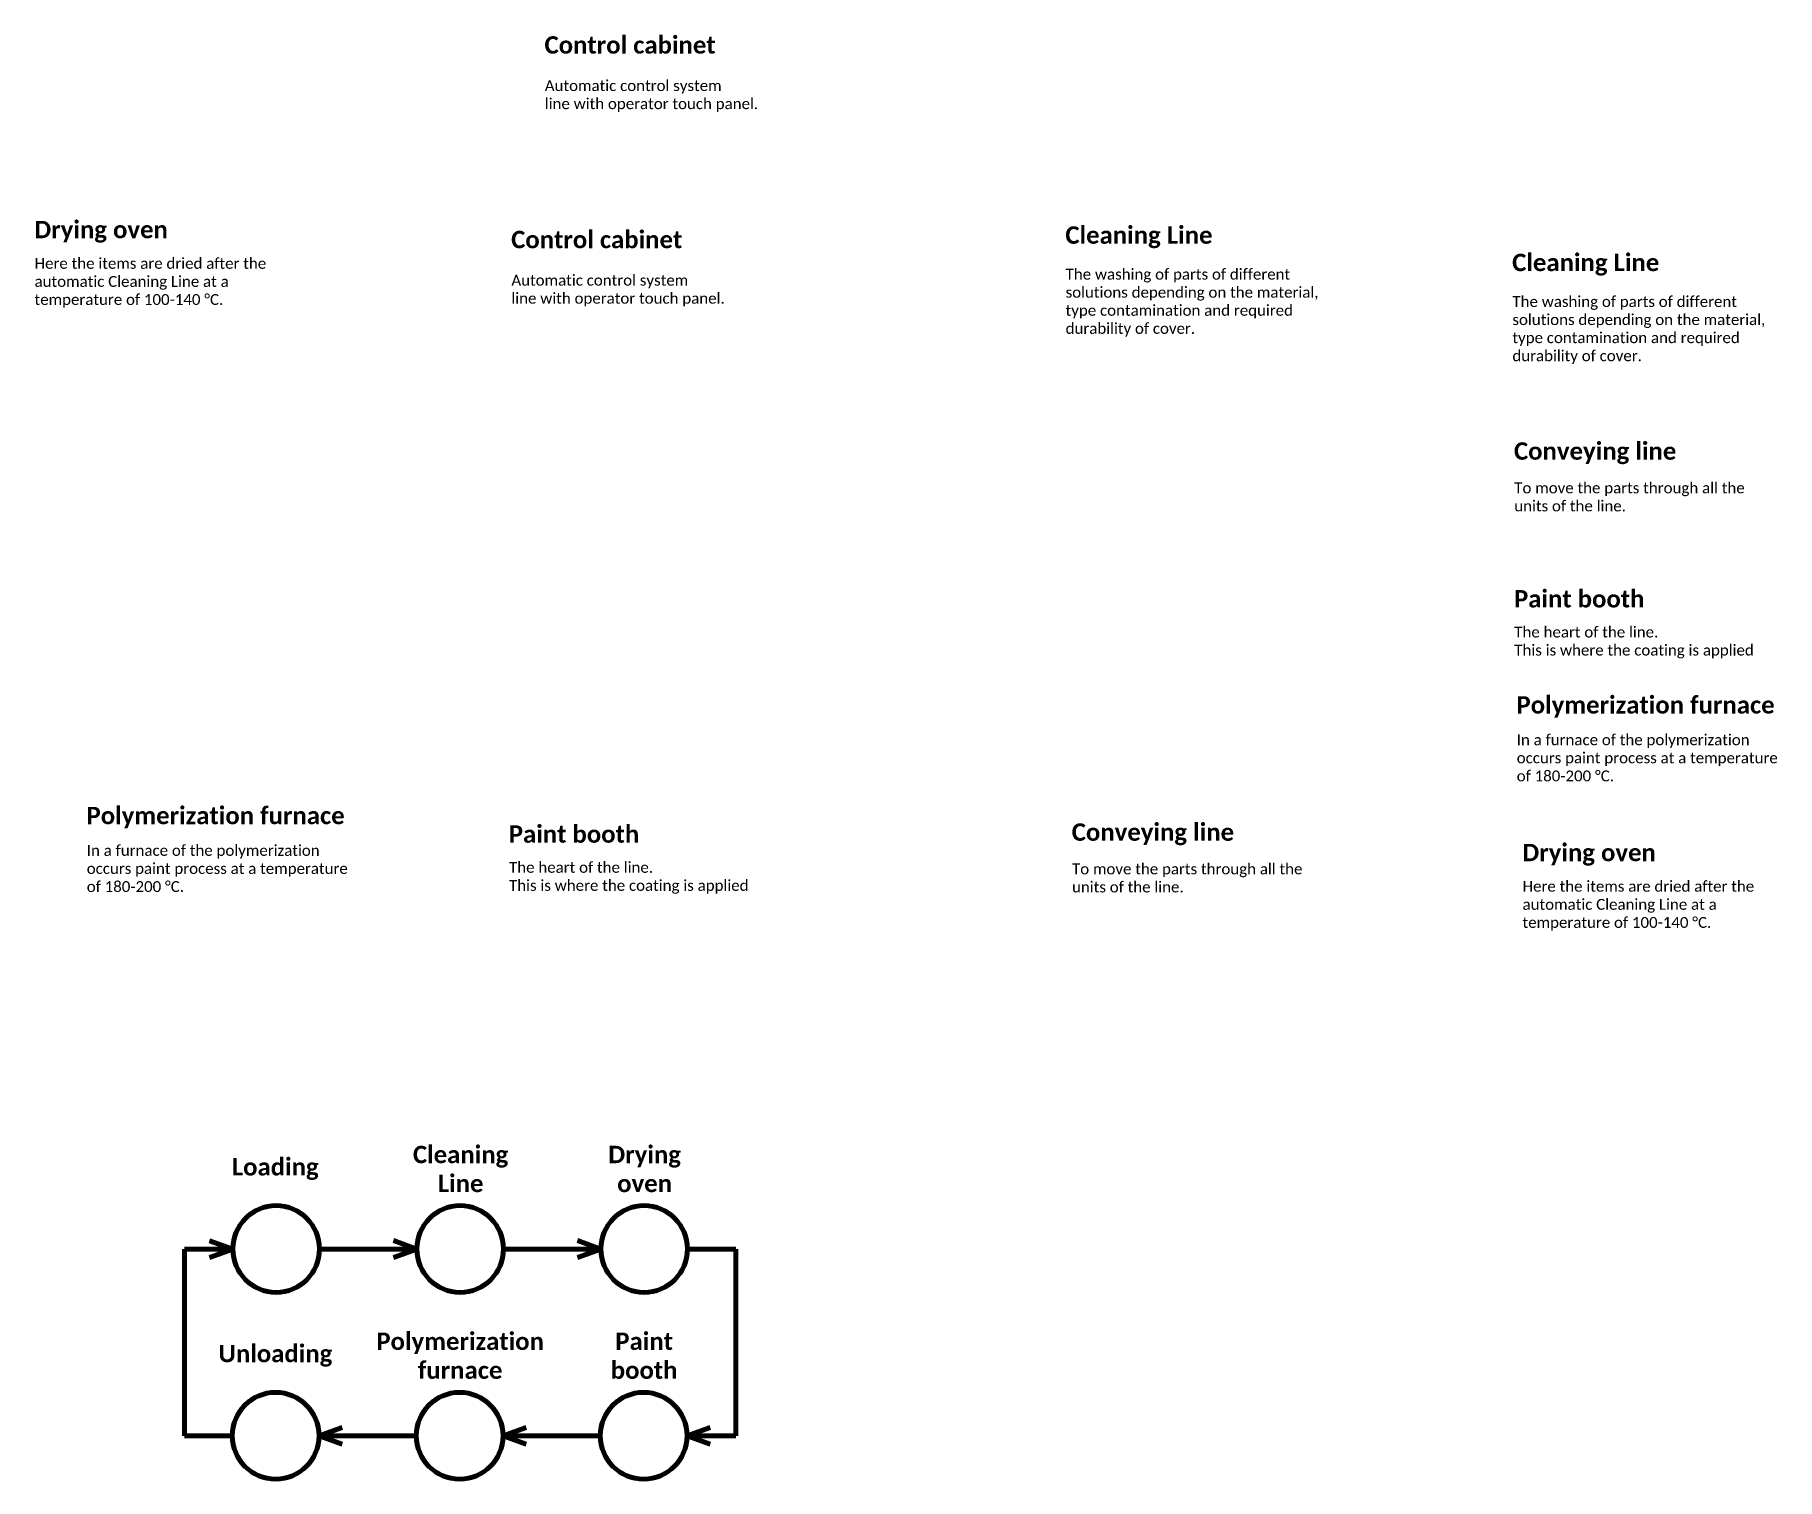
# Model space of a CAD drawing. Header units: millimetres. Extents: x 2611 to 3013, y 1705 to 2038.
import ezdxf

# ---------------------------------------------------------------- set-up
doc = ezdxf.new("R2010")
doc.units = ezdxf.units.MM
doc.layers.add('Слой1', color=7, linetype='Continuous', lineweight=80)
doc.styles.get("Standard").update_dxf_attribs({"font": 'arial.ttf'})

msp = doc.modelspace()

# ---------------------------------------------------------------- linework, layer by layer
at = {"layer": 'Слой1'}
for p, q in [((2645.66, 1714.58), (2645.66, 1757.64)), ((2656.77, 1757.64), (2645.66, 1757.64)), ((2656.77, 1757.61), (2651.42, 1759.55)), ((2656.77, 1757.61), (2651.42, 1755.67)), ((2676.77, 1757.64), (2699.2, 1757.64)), ((2699.2, 1757.64), (2693.85, 1759.58)), ((2699.2, 1757.64), (2693.85, 1755.7)), ((2719.2, 1757.64), (2741.63, 1757.64)), ((2741.63, 1757.64), (2736.28, 1759.58)), ((2741.63, 1757.64), (2736.28, 1755.7)), ((2761.63, 1757.64), (2772.73, 1757.64)), ((2772.73, 1714.58), (2772.73, 1757.64)), ((2676.65, 1714.58), (2682, 1716.52)), ((2719.08, 1714.58), (2724.43, 1716.52)), ((2761.51, 1714.58), (2766.86, 1716.52)), ((2645.66, 1714.58), (2656.65, 1714.58)), ((2699.08, 1714.58), (2676.65, 1714.58)), ((2676.65, 1714.58), (2682, 1712.64)), ((2741.51, 1714.58), (2719.08, 1714.58)), ((2719.08, 1714.58), (2724.43, 1712.64)), ((2772.73, 1714.58), (2761.51, 1714.58)), ((2761.51, 1714.58), (2766.86, 1712.64))]:
    msp.add_line(p, q, dxfattribs=at)
for centre in [(2666.77, 1757.64), (2709.2, 1757.64), (2751.63, 1757.64), (2666.65, 1714.58), (2709.08, 1714.58), (2751.51, 1714.58)]:
    msp.add_circle(centre, 10, dxfattribs=at)

# ---------------------------------------------------------------- texts
at = {"color": 140, "char_height": 4}
for s, insert, width, attachment_point in [('{\\fCorbel|b1|i0|c204|p34;Control cabinet}', (2728.65, 2035.27), 66.2141, 4), ('{\\fCorbel|b1|i0|c204|p34;Drying oven}', (2611, 1992.2), 66.2141, 4), ('{\\fCorbel|b1|i0|c204|p34;Cleaning Line}', (2848.76, 1990.93), 42.7497, 4), ('{\\fCorbel|b1|i0|c204|p34;Control cabinet}', (2720.96, 1990.4), 66.2141, 4), ('{\\fCorbel|b1|i0|c204|p34;Cleaning Line}', (2951.79, 1984.61), 42.7497, 4), ('{\\fCorbel|b1|i0|c204|p34;Conveying line}', (2952.21, 1941.13), 42.7497, 4), ('{\\fCorbel|b1|i0|c204|p34;Paint booth}', (2952.21, 1907.56), 42.7497, 4), ('{\\fCorbel|b1|i0|c204|p34;Polymerization furnace}', (2952.78, 1882.63), 66.2141, 4), ('{\\fCorbel|b1|i0|c204|p34;Polymerization furnace}', (2623.03, 1857.12), 66.2141, 4), ('{\\fCorbel|b1|i0|c204|p34;Paint booth}', (2720.41, 1853.31), 42.7497, 4), ('{\\fCorbel|b1|i0|c204|p34;Conveying line}', (2850.23, 1853.26), 42.7497, 4), ('{\\fCorbel|b1|i0|c204|p34;Drying oven}', (2954.13, 1848.55), 66.2141, 4), ('{\\fCorbel|b1|i0|c204|p34;Cleaning Line}', (2709.3, 1776.08), 26.9054, 5), ('{\\fCorbel|b1|i0|c204|p34;Drying oven}', (2751.73, 1776.08), 26.9054, 5), ('\\pi3.12087;{\\fCorbel|b1|i0|c204|p34;Loading }', (2653.42, 1776.08), 26.9054, 4), ('\\pi0.14479;{\\fCorbel|b1|i0|c204|p34;Unloading }', (2653.31, 1733.02), 26.9054, 4), ('{\\fCorbel|b1|i0|c204|p34;Polymerization furnace}', (2709.19, 1733.02), 26.9054, 5), ('{\\fCorbel|b1|i0|c204|p34;Paint booth}', (2751.62, 1733.02), 26.9054, 5)]:
    msp.add_mtext(s, dxfattribs=dict(at, insert=insert, width=width, attachment_point=attachment_point))
at = {"color": 251, "true_color": 0x636466, "char_height": 2.5, "attachment_point": 4}
for s, insert, width in [('{\\fCorbel|b0|i0|c204|p34;Automatic control system\\Pline with operator touch panel.}', (2728.71, 2023.51), 61.2302), ('{\\fCorbel|b0|i0|c204|p34;Here the items are dried after the automatic Cleaning Line at a temperature of 100-140 %%DC.}', (2611.05, 1980.44), 61.2302), ('{\\fCorbel|b0|i0|c204|p34;Automatic control system\\Pline with operator touch panel.}', (2721.01, 1978.64), 61.2302), ('{\\fCorbel|b0|i0|c204|p34;The washing of parts of different solutions depending on the material, type contamination and required durability of cover.}', (2848.81, 1975.86), 61.9509), ('{\\fCorbel|b0|i0|c204|p34;The washing of parts of different solutions depending on the material, type contamination and required durability of cover.}', (2951.84, 1969.55), 61.9509), ('{\\fCorbel|b0|i0|c204|p34;To move the parts through all the units of the line.}', (2952.27, 1931.05), 61.2302), ('{\\fCorbel|b0|i0|c204|p34;The heart of the line.\\PThis is where the coating is applied}', (2952.27, 1897.49), 61.2302), ('{\\fCorbel|b0|i0|c204|p34;In a furnace of the polymerization occurs paint process at a temperature of 180-200 %%DC.}', (2952.84, 1870.88), 61.2302), ('{\\fCorbel|b0|i0|c204|p34;In a furnace of the polymerization occurs paint process at a temperature of 180-200 %%DC.}', (2623.09, 1845.37), 61.2302), ('{\\fCorbel|b0|i0|c204|p34;The heart of the line.\\PThis is where the coating is applied}', (2720.46, 1843.23), 61.2302), ('{\\fCorbel|b0|i0|c204|p34;To move the parts through all the units of the line.}', (2850.29, 1843.19), 61.2302), ('{\\fCorbel|b0|i0|c204|p34;Here the items are dried after the automatic Cleaning Line at a temperature of 100-140 %%DC.}', (2954.18, 1836.8), 61.2302)]:
    msp.add_mtext(s, dxfattribs=dict(at, insert=insert, width=width))

doc.saveas('drawing.dxf')
